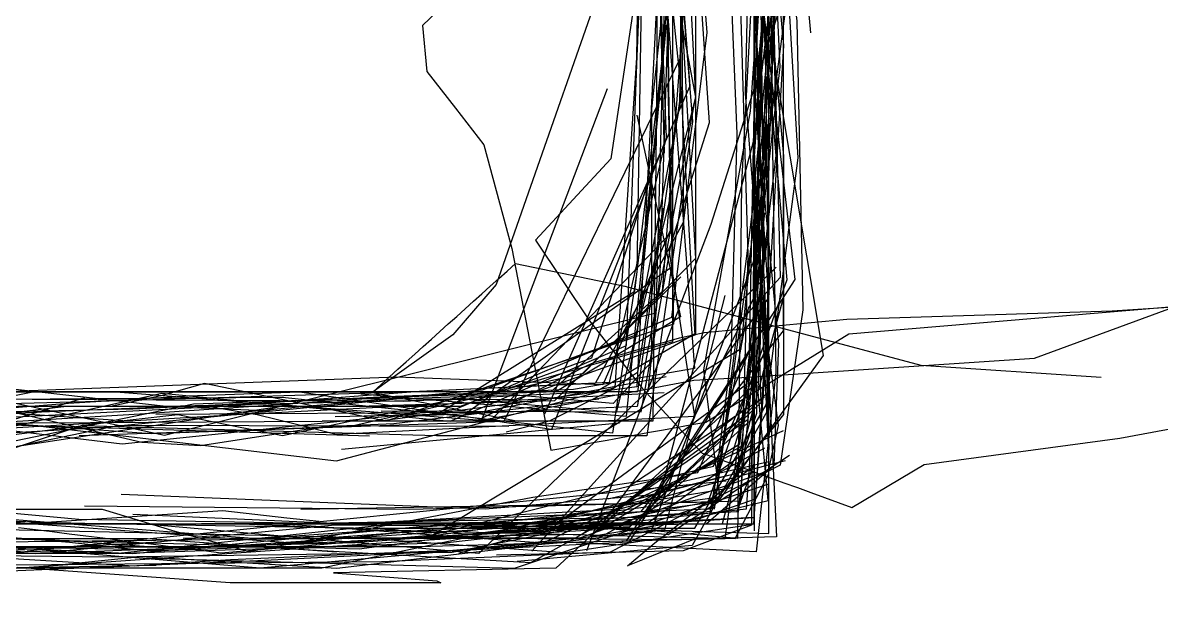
# Model space of a CAD drawing. Header units: metres. Extents: x 30 to 6769, y 117 to 5736.
# Drawn here: x 339 to 859, y 4417 to 4685 of the extents above; entities that cross this region are included whole.
import ezdxf

# ---------------------------------------------------------------- set-up
doc = ezdxf.new("R2010")
doc.units = ezdxf.units.M
for name, color, linetype in [('FLOOR_0', 1, 'Continuous'), ('FLOOR_1', 2, 'Continuous'), ('FLOOR_2', 3, 'Continuous')]:
    doc.layers.add(name, color=color, linetype=linetype)

msp = doc.modelspace()

# ---------------------------------------------------------------- linework, layer by layer
at = {"layer": 'FLOOR_0', "color": 1}
for points in [[(1110.21, 4870.94), (924.44, 4940.42), (758.43, 4984.87), (612.31, 5004.89), (373.14, 5016.37), (154.13, 4999.89), (37.37, 4933.32), (49.46, 4813.15), (60.95, 4664.5), (71.18, 4541.47), (92.12, 4471.37), (213.99, 4473.43), (402.31, 4515.3), (534.13, 4502.46), (614.74, 4537.04), (619.51, 4665.58), (623.79, 4769.12), (626.22, 4915.26), (632.7, 5014.88), (631.54, 5027.62), (630.39, 5040.35), (629.23, 5053.09), (628.07, 5065.82), (626.91, 5078.56)], [(57.47, 4986.06), (56.5, 4765.22), (68.65, 4610.57), (128.59, 4478.64), (326.55, 4515.88), (497.14, 4515.88), (565.29, 4502.58)], [(589.58, 4748.62), (521.57, 4683.48), (523.48, 4662.42), (536.52, 4645.64), (549.56, 4628.87), (562.34, 4581.48), (580.15, 4489.2), (586.6, 4490.38), (593.05, 4491.55), (599.5, 4492.72), (605.94, 4493.89), (612.39, 4495.07), (618.84, 4496.24), (625.29, 4497.41), (631.74, 4498.59), (638.18, 4499.76), (644.63, 4500.93), (651.08, 4502.1), (716.34, 4542.43), (873.82, 4555.67)]]:
    msp.add_lwpolyline(points, dxfattribs=at)
at = {"layer": 'FLOOR_0', "color": 3}
msp.add_lwpolyline([(868.67, 4847.51), (734.82, 4960.14), (590.41, 5004.9), (387.42, 5012.41), (193.24, 5005.89), (54.74, 4960.76), (50.96, 4815.55), (62.87, 4686.14), (62.87, 4624.22), (56.17, 4525.62), (88.16, 4475.22), (185.92, 4464.27), (235.36, 4508.25), (397.44, 4496.9), (558.86, 4502.51), (639.27, 4668.3), (646.34, 4831.54), (646.34, 4976.5), (638.13, 5040.61)], dxfattribs=at)
at = {"layer": 'FLOOR_0', "color": 7}
for points in [[(672.57, 4983.04), (565.74, 5003.27), (464.46, 5005.7), (277.71, 5005.7), (112.83, 5005.7), (61.89, 4954.78), (56.17, 4819.17), (55.31, 4786.27), (54.3, 4780.7), (53.28, 4775.13), (52.27, 4769.56), (51.26, 4763.99), (50.25, 4758.41), (49.24, 4752.84), (48.22, 4747.27), (47.21, 4741.7), (46.2, 4736.13), (45.19, 4730.56), (44.17, 4724.99), (43.16, 4719.42), (49.46, 4551.55), (132.27, 4461.94), (231.83, 4471.75), (367.16, 4513.37)], [(820.67, 4972.15), (675.83, 4993.62), (477.46, 5005.7), (276.21, 4998.99), (86.04, 4953.85), (57.98, 4813.46), (49.46, 4713.71), (49.46, 4564.3), (85.36, 4466.04), (259.18, 4465.04), (366.05, 4500.69), (409.72, 4505.52), (433.63, 4500.74), (457.55, 4495.95), (551.47, 4515.88)]]:
    msp.add_lwpolyline(points, dxfattribs=at)
at = {"layer": 'FLOOR_0', "color": 4}
for points in [[(144.65, 5000.06), (49.46, 4934.38), (56.17, 4795.09), (64.34, 4579.53), (133.05, 4448.78), (328.17, 4500.98), (497.25, 4495.75)], [(616.88, 4741.39), (555.12, 4565.08), (535.37, 4542.02), (523.22, 4533.33), (511.06, 4524.65), (498.91, 4515.96), (502.6, 4519.31), (506.44, 4522.76), (510.27, 4526.22), (514.11, 4529.67), (517.95, 4533.13), (521.79, 4536.59), (525.63, 4540.04), (529.46, 4543.5), (533.3, 4546.95), (537.14, 4550.41), (540.98, 4553.87), (544.82, 4557.32), (548.66, 4560.78), (552.49, 4564.23), (556.33, 4567.69), (560.17, 4571.15), (564.01, 4574.6), (614.02, 4564.22), (749.35, 4528.09), (831.72, 4522.59)], [(493.28, 4515), (614.73, 4504.86), (629.49, 4649.07)]]:
    msp.add_lwpolyline(points, dxfattribs=at)
at = {"layer": 'FLOOR_0', "color": 2}
for points in [[(857.4, 4978.86), (715.27, 4978.24), (540.76, 4992.28), (332.71, 4998.99), (150.03, 4998.98), (68.42, 4940.69), (56.17, 4879.49), (56.17, 4755.16), (56.17, 4576.86), (62.56, 4492.55), (152.01, 4464.22), (270.62, 4503.58), (405.83, 4509.17), (452.95, 4507.24)], [(980.28, 4786.68), (757.66, 4870.93), (600.67, 4989.47), (421.18, 4998.99), (208.04, 4998.99), (56.17, 4905.51), (58.85, 4679.65), (64.99, 4505.3), (118.12, 4466.14), (214.79, 4465.88), (382.76, 4500.65), (560.94, 4500.18)], [(619.51, 4701.99), (607.59, 4622.49), (573.22, 4585.35), (585.52, 4566.9), (597.82, 4548.44), (621.9, 4517.57), (649.41, 4487.93), (655.62, 4485.67), (661.82, 4483.41), (668.03, 4481.15), (674.24, 4478.89), (680.44, 4476.63), (686.65, 4474.38), (692.86, 4472.12), (699.07, 4469.86), (705.27, 4467.6), (711.48, 4465.34), (717.69, 4463.08), (750.82, 4482.69), (840.3, 4494.77), (990.3, 4522.59), (1169.64, 4524.04), (1379.03, 4543.5)], [(605.86, 4654.47), (548.46, 4502.97), (557.29, 4504.63), (566.12, 4506.28), (574.95, 4507.94), (583.78, 4509.6), (592.61, 4511.25), (601.43, 4512.91), (610.26, 4514.57), (619.09, 4516.22), (627.92, 4517.88), (636.75, 4519.53), (645.58, 4521.19), (670.26, 4522.59), (801.2, 4531.31), (973.43, 4594.57), (1141.26, 4629.68), (1307.65, 4632.21), (1507.76, 4629.95), (1583.1, 4624.5), (1629.21, 4617.91)]]:
    msp.add_lwpolyline(points, dxfattribs=at)
at = {"layer": 'FLOOR_0', "color": 6}
for points in [[(546.05, 4502.62), (548.86, 4504.02), (551.68, 4505.43), (554.49, 4506.84), (557.31, 4508.25), (560.12, 4509.65), (562.93, 4511.06), (565.75, 4512.47), (568.56, 4513.88), (571.38, 4515.29), (574.19, 4516.69), (577.01, 4518.1), (579.82, 4519.51), (582.63, 4520.92), (585.45, 4522.33), (588.26, 4523.73), (591.08, 4525.14), (593.89, 4526.55), (596.71, 4527.96), (599.75, 4529.4), (607.59, 4531.65), (615.44, 4533.89), (623.28, 4536.13), (631.13, 4538.37), (638.97, 4540.62), (650.3, 4543.12), (715.52, 4549.22), (836.79, 4552.97), (966.52, 4561.38)], [(56.17, 4484.35), (147.4, 4462.2), (301.97, 4485.9), (455.79, 4509.17)]]:
    msp.add_lwpolyline(points, dxfattribs=at)
at = {"layer": 'FLOOR_1', "color": 1}
for points in [[(645.68, 5535.12), (794.12, 5566.43), (804.6, 5565.68), (667.21, 5542.3), (618.24, 5308.62), (622.36, 5150.65), (626.22, 5052.03), (629.1, 4975.94), (629.67, 4866.3), (628.54, 4648.27), (626.73, 4502.46), (475.59, 4502.46)], [(616.23, 4526.08), (639.63, 4649), (639.63, 4833.7), (630.78, 4958.18), (617.75, 5054.03), (608.37, 5137.13), (566.69, 5174.2), (557.16, 5281.15)], [(311.99, 4447.23), (472.66, 4448.78), (566.51, 4455.49), (673.01, 4455.49), (679.87, 4557.64), (673.16, 4660.24), (673.16, 4816.54), (673.16, 4913.73), (673.16, 4952.35), (653.46, 4993.23), (619.51, 5071.9), (622.48, 5107.03), (626.15, 5132.72), (580.67, 5265.59)], [(592.79, 5040.22), (626.22, 4898.51), (643.99, 4775.63), (651.52, 4680.19), (635.38, 4549.87), (536.48, 4507.87), (384.16, 4491.98), (281.57, 4504.37), (124.85, 4495.48), (56.17, 4570.14)], [(552.12, 5035.07), (632.93, 4929.93), (632.93, 4831.59), (631.68, 4762.14), (635.65, 4573.15), (541.15, 4505.93)], [(36.05, 4834.72), (253.35, 4992.28), (391.34, 5019.09), (646.34, 5018.61), (632.93, 4778.81), (619.51, 4518.28), (502.17, 4502.46), (237.18, 4501.03), (66.25, 4495.61), (49.46, 4623.85), (42.75, 4881.66), (70.98, 4991.56), (286.75, 5005.7), (528.5, 5005.7), (649.14, 4986.87), (723.39, 4951.06), (811.11, 4915.02), (875.86, 4898.84), (937.51, 4881.36)], [(609.18, 5004.27), (612.25, 4982.73), (615.33, 4961.18), (618.41, 4939.63), (631.19, 4822.3), (632.93, 4697.65), (645.8, 4526.65), (590.51, 4517.01), (505.39, 4513.63), (389.04, 4507.95), (260.34, 4505.03), (109.85, 4488.3), (52.22, 4529.72)], [(1443.59, 4945.31), (1195.22, 4922.51), (980.98, 4786.54), (807.92, 4932.48), (720.01, 4915.81), (680.3, 4882.19), (672.43, 4738.72), (679.87, 4489.51)], [(635.25, 4810.59), (628.18, 4551.87), (403.62, 4495.97), (304.27, 4517.24), (121.1, 4488.61), (42.83, 4595.86)], [(631.41, 4599.96), (629.09, 4584.91), (626.78, 4569.86), (624.47, 4554.81), (622.15, 4539.76), (619.84, 4524.71), (607.46, 4516.56), (593.43, 4509.54), (579.4, 4502.53), (559.79, 4497.41)]]:
    msp.add_lwpolyline(points, dxfattribs=at)
at = {"layer": 'FLOOR_1', "color": 6}
for points in [[(438.91, 4455.49), (542.83, 4450.96), (591.99, 4455.43), (651.23, 4455.49), (682.31, 4482.34), (684.46, 4537.78), (673.16, 4654.41), (679.87, 4768.76), (673.36, 4870.12), (653.6, 4973.83), (627.7, 5064.63), (634.42, 5113.84), (635.97, 5172.91), (626.19, 5267.4), (614.41, 5275.26), (602.62, 5283.12), (590.83, 5290.99), (579.04, 5298.85), (567.25, 5306.71)], [(628.07, 5139.66), (628.93, 5046.25), (638.31, 4952.57), (634.28, 4881.02), (636.14, 4749.12), (644.97, 4639.61), (624.04, 4495.75), (527.9, 4495.75), (366.35, 4500.37), (241.23, 4484.12), (130.18, 4465.6)], [(388.89, 4502.35), (288.36, 4509.24), (146.78, 4481.83), (57.38, 4466.55), (53.56, 4521.39), (50.31, 4670.91)], [(639.63, 4568.57), (581.92, 4511.85), (491.79, 4509.17)]]:
    msp.add_lwpolyline(points, dxfattribs=at)
at = {"layer": 'FLOOR_1', "color": 5}
for points in [[(570.6, 5228.29), (609.24, 5145.46), (612.96, 5073.87), (625.31, 4964.31), (640.28, 4832.12), (646.21, 4775.62), (644.56, 4750.86), (642.91, 4726.09), (641.26, 4701.33), (639.77, 4675.81), (631, 4561.85), (580.11, 4515.88), (487.04, 4515.88), (331.92, 4515.88), (211.47, 4482.68)], [(298.06, 4494.83), (329.97, 4502.19), (482.16, 4484.37), (609.52, 4517.98), (619.51, 4668.73), (621.82, 4820.87), (642.99, 4962.09), (610.54, 5031.06), (511.6, 5050.48), (367.93, 5041.33), (225.41, 5018.92)], [(619.74, 4984.65), (626.22, 4801.6), (632.93, 4632.31), (606.86, 4520.22), (518.02, 4515.88), (373.21, 4511.56), (285.27, 4509.17), (161.64, 4483.93), (56.17, 4485.94)], [(630.24, 4855.38), (635.74, 4723.46), (635.78, 4538.74), (556.1, 4515.88), (469.35, 4515.88), (414.32, 4513.95), (359.75, 4510.62), (212.43, 4498.8), (69.58, 4537.5), (56.17, 4665.66), (56.17, 4784.06)], [(310.53, 4512.27), (393.14, 4492.97), (420, 4491.37), (438.78, 4494.26), (457.55, 4497.15), (476.32, 4500.03), (508.33, 4501.38), (602.15, 4512.79)], [(234.12, 4453.35), (340.37, 4455.69), (430.17, 4461.63), (444.86, 4460), (459.54, 4458.37), (474.22, 4456.73)]]:
    msp.add_lwpolyline(points, dxfattribs=at)
at = {"layer": 'FLOOR_1', "color": 7}
for points in [[(624.6, 4515.88), (630.09, 4570.17), (632.93, 4657.37), (639.99, 4880.36), (646.3, 5026.35), (644.62, 5049.91), (642.94, 5073.47), (641.25, 5097.03), (639.17, 5121.44), (626.14, 5169.27)], [(632.93, 4936.48), (632.93, 4876.03), (639.72, 4771.12), (626.22, 4645.27), (626.22, 4529.59), (608.68, 4510.63), (585.56, 4512.56), (562.44, 4514.49), (509.58, 4512.59), (375.84, 4499.55), (246.09, 4491.91)], [(424.15, 4509.17), (445.89, 4505.63), (463.96, 4501.11), (482.02, 4496.59), (645.99, 4504.75), (634.27, 4580.93), (652.68, 4639.1), (640.94, 4812.58)], [(642.27, 4803.61), (638.97, 4648.9), (619.84, 4515.88), (503.92, 4515.88), (324.92, 4515.88), (141.48, 4494.88), (59.03, 4516.68)], [(632.23, 4630.22), (580.47, 4498.68), (464.39, 4515.88), (344.21, 4515.88), (192.02, 4485.7), (51.86, 4462.2), (49.46, 4627.33)], [(632.93, 4522.81), (547.59, 4506.42), (399.62, 4505.51)]]:
    msp.add_lwpolyline(points, dxfattribs=at)
at = {"layer": 'FLOOR_1', "color": 2}
for points in [[(59.35, 4647.35), (79.19, 4472.74), (150.85, 4463.78), (268.46, 4459.6), (366.55, 4455.49), (539.57, 4455.39), (679.87, 4451.13), (679.87, 4488.55), (673.16, 4626.48), (685.04, 4804.96), (686.58, 4900.21), (678.97, 4941.31), (668.29, 4973.37), (658.23, 4999.43), (648.31, 5024.25), (637.37, 5055), (621.45, 5128.27)], [(632.1, 4625.11), (629.09, 4737.79), (631.87, 4808.64), (621.22, 4867.47), (632.93, 4975.39), (623.47, 5032.08), (456.26, 5045.96), (299.16, 5043.22), (314.16, 5016.96), (198.6, 4998.62)], [(608.38, 5041.27), (613.35, 5016.4), (618.32, 4991.54), (623.29, 4966.67), (626.22, 4900.99), (626.76, 4777.82), (639.63, 4654.73), (645.97, 4541.87), (563.6, 4512.24), (496.13, 4512.75), (392.33, 4505.69), (277.57, 4498.82), (144.59, 4474.63)], [(617.61, 4985.21), (632.11, 4922.15), (639.63, 4767.41), (626.63, 4618.37), (598.7, 4531.25), (538.78, 4509.17), (460.37, 4509.17), (358.79, 4509.17), (233.61, 4494.37), (105.29, 4489.62), (49.46, 4581.35), (49.46, 4738.19), (43.38, 4844.22)], [(625.86, 4934.58), (631.25, 4913.43), (636.47, 4894.29), (641.69, 4875.14), (643.54, 4839.86), (638.5, 4715.07), (646.34, 4576.84), (594.95, 4524.36), (488.64, 4500.05), (364.62, 4495.75)], [(632.93, 4683.78), (619.51, 4542.06), (548.83, 4516.7), (428.88, 4505.6)], [(481.54, 4504.64), (528.15, 4505.7), (618.59, 4561.99), (632.93, 4683.01)], [(619.51, 4642.41), (639.4, 4550.28), (582.45, 4515.88), (416.76, 4510.25), (262.7, 4478.4), (135.05, 4457.86)]]:
    msp.add_lwpolyline(points, dxfattribs=at)
at = {"layer": 'FLOOR_1', "color": 4}
for points in [[(601.23, 4996.74), (618.34, 4965.36), (635.42, 4911.15), (639.63, 4731.25), (640.78, 4593.74), (600.49, 4519.7), (520.15, 4516.06), (430.58, 4509.17), (335.7, 4504.36), (252.41, 4499.59), (60.1, 4469.53)], [(612.81, 4943.55), (622.33, 4831.96), (646.34, 4720.59), (646.34, 4542.57), (600.92, 4515.88), (512.93, 4511.47), (314.52, 4512.54), (182.15, 4500.23), (66.74, 4489.4), (57.15, 4546.33)], [(620.31, 4788.68), (646.34, 4650.73), (610, 4506.52), (541.26, 4512.4), (404.35, 4509.17), (243.52, 4527.38), (73.98, 4503.08), (73.49, 4684.2)], [(611.6, 4501.58), (484.43, 4489.52)]]:
    msp.add_lwpolyline(points, dxfattribs=at)
at = {"layer": 'FLOOR_1', "color": 3}
for points in [[(633.64, 4656.37), (636.24, 4546.81), (504.78, 4502.58), (421.84, 4519.76), (401.93, 4514.07), (378.92, 4509.17), (336.56, 4509.17), (293.46, 4505.13), (193.88, 4488.97), (68.01, 4476), (56.17, 4598.9), (56.17, 4711.67), (54.47, 4767.63), (49.59, 4796.94)], [(632.93, 4754.92), (634.66, 4588.33), (552.4, 4502.47), (379.31, 4515.88)], [(641.83, 4737.54), (646.34, 4651.01), (619.6, 4509.17), (513.71, 4504.57)], [(634.71, 4589.75), (603.9, 4519.13), (509.82, 4522.59), (329.42, 4515.88), (177.17, 4502.11), (58.57, 4540.74), (56.17, 4670.48)], [(502.58, 4507.26), (621.52, 4506.78), (635.7, 4586.2)]]:
    msp.add_lwpolyline(points, dxfattribs=at)
at = {"layer": 'FLOOR_2', "color": 5}
for points in [[(355.54, 4443.07), (481.43, 4455.1), (616.11, 4454.03), (679.87, 4516.19), (679.89, 4710.59), (685.36, 4812.35), (676.13, 4872.37), (673.16, 4934.92), (642.88, 5043.53), (636.18, 5160.79), (621.63, 5192.34), (607.08, 5223.88), (547.58, 5270.78), (473.46, 5327.93), (445.7, 5377.22), (428.72, 5424.76), (537.63, 5521.72)], [(61.52, 4692.83), (56.17, 4522.18), (134.09, 4442.93), (274.7, 4462.2), (445.8, 4448.78), (621.41, 4461.25), (686.58, 4543.83), (686.58, 4705.43), (678.81, 4902.26), (685.36, 4958.73), (715.33, 4958.73), (745.31, 4958.73), (778.46, 4962.23), (812.15, 4964.63), (848.07, 4958.64), (884, 4952.65)], [(1366.86, 4925.86), (1173.98, 4931.14), (1000.76, 4942.99), (925.86, 4936.57), (897.3, 4933.98), (850.23, 4935.61), (770.42, 4946.71), (735.96, 4949.58), (705.09, 4943.99), (694.44, 4890.69), (686.58, 4810.05), (673.16, 4623.9), (671.83, 4454.99), (640.6, 4443.28), (555.39, 4441.2)], [(899.26, 4900.28), (840.22, 4935.38), (785.61, 4944.79), (719.69, 4940.67), (683.29, 4892.58), (673.78, 4729.25), (688.09, 4567.19), (651.74, 4465.03), (492.62, 4443.95), (322.62, 4448.78)], [(599.12, 4450.81), (666.53, 4492.08), (677.94, 4597.75)], [(675.29, 4520.95), (582.49, 4435.36), (480.82, 4433.13), (528, 4429.5), (529.82, 4428.65), (517.8, 4428.65), (505.78, 4428.65), (493.76, 4428.65), (481.74, 4428.65), (469.71, 4428.65), (457.69, 4428.65), (445.67, 4428.65), (433.65, 4428.65), (336.26, 4435.61)], [(687.23, 4484.3), (576.1, 4455.49)], [(504.31, 4448.39), (586.56, 4442.5), (671.51, 4455.24)]]:
    msp.add_lwpolyline(points, dxfattribs=at)
at = {"layer": 'FLOOR_2', "color": 1}
for points in [[(68.52, 4986.08), (57.21, 4900.58), (56.17, 4754.91), (56.17, 4573.4), (79.17, 4453.57), (187.34, 4455.49), (344.68, 4442.07), (485.67, 4447.47), (673.16, 4458.42), (673.16, 4521.03), (673.16, 4642.31), (675.77, 4711.16), (679.07, 4737.63), (686.58, 4844.98), (678.01, 4956.49), (665.03, 4987.66), (652.05, 5018.83), (633.57, 5115.56), (619.65, 5159.62), (597.67, 5225.57), (502.8, 5277.74), (433.27, 5322.47)], [(494.28, 5206.55), (519.83, 5201.44), (545.38, 5196.33), (570.94, 5191.22), (607.23, 5168.15), (652.57, 5015.27), (674.07, 4918.44), (686.58, 4774.5), (673.53, 4560.11), (622.41, 4457.92), (406.17, 4443.52), (190.5, 4447.27), (82.99, 4506.15)], [(584.14, 5205.92), (616.3, 5132.02), (630.32, 5063.09), (655.03, 4991.15), (669.25, 4944.51), (673.43, 4913.1), (677.62, 4881.68), (679.87, 4775.33), (684.94, 4568.27), (571.46, 4443.06)], [(466.14, 4455.49), (600.88, 4455.49), (670.45, 4503.44), (673.16, 4643.46), (682.92, 4753.16), (683.11, 4791.86), (683.5, 4861.4), (696.81, 4959.76), (638.82, 5007.91), (634.75, 5052.67), (624, 5121.9), (610.94, 5180.9)], [(875.45, 4965.97), (852.54, 4962.35), (829.63, 4958.73), (806.71, 4955.11), (769.79, 4951), (673.16, 4931.27), (673.16, 4853.88), (692.57, 4685.44), (695.36, 4553.46), (684.93, 4482.37), (607.3, 4442.61), (502.77, 4438.23), (335.13, 4436.71), (239.98, 4445.15), (167.46, 4448.78), (74.25, 4448.78), (56.17, 4536.73), (47.08, 4678.64), (50.45, 4809.52), (56.17, 4961.45), (118.51, 4977.35), (220.45, 4981.21), (407.14, 5018.29), (606.1, 5025.82)], [(62.89, 4941.5), (61.09, 4753.44), (69.64, 4622.34), (146.89, 4474.68), (337.09, 4452.82), (516.3, 4448.78), (657.37, 4467.85), (650.11, 4525.93), (671.49, 4644.22), (679.68, 4760.97), (694.96, 4809.45), (686.29, 4872.52), (673.16, 4929.2), (673.16, 4959.63), (708.77, 4959.07), (817.84, 4945.31), (908.35, 4955.21), (967.29, 4956.81), (1014.1, 4954.06), (1067.68, 4950.56), (1140.45, 4944.96), (1213.22, 4939.36)], [(673.16, 4721.66), (673.63, 4683.75), (674.6, 4670.17), (675.57, 4656.58), (676.54, 4642.99), (677.51, 4629.4), (678.48, 4615.82), (679.45, 4602.23), (679.87, 4508.42), (644.77, 4445.59), (564.75, 4438.31)], [(683.23, 4572.93), (547.31, 4442.07), (392.95, 4455.49), (251.02, 4455.49), (66.1, 4435.36), (61.81, 4514.43), (49.46, 4673.92)], [(296.3, 4442.07), (389.67, 4436.31), (433.79, 4439.32), (496.31, 4442.07), (550.88, 4444.18), (586.57, 4447.15), (659.93, 4448.78), (679.87, 4589.63)], [(625.72, 4451.36), (673.16, 4576.15)], [(397.8, 4447.01), (306.04, 4442.07), (147.82, 4436.64), (42.23, 4540.61)], [(669.59, 4519.35), (584.34, 4456.65)], [(337.82, 4448.78), (341.69, 4448.78), (345.55, 4448.78), (349.42, 4448.78), (353.29, 4448.78), (357.16, 4448.78), (361.03, 4448.78), (364.89, 4448.78), (368.76, 4448.78), (372.63, 4448.78), (376.5, 4448.78), (380.37, 4448.78), (384.23, 4448.78), (388.1, 4448.78), (391.97, 4448.78), (395.84, 4448.78), (482.17, 4442.78)]]:
    msp.add_lwpolyline(points, dxfattribs=at)
at = {"layer": 'FLOOR_2', "color": 4}
for points in [[(49.95, 4588.06), (55.73, 4489.8), (109.15, 4472.39), (177.13, 4460.49), (379.77, 4455.49), (583, 4456.3), (653.77, 4461.28), (662.54, 4531.51), (665.27, 4633.9), (660.4, 4752.67), (673.16, 4838.99), (671.88, 4928.07), (661.6, 4951.2), (651.33, 4974.34), (632.57, 5020.02), (619.51, 5143.92), (619.51, 5280.9)], [(49.46, 4499.54), (110.67, 4451.07), (241.38, 4448.78), (389.17, 4442.07), (533.23, 4455.49), (638.55, 4456.3), (679.5, 4466.25), (677.25, 4491), (675, 4515.76), (675.95, 4561.12), (673.92, 4723), (677.69, 4820.5), (672.58, 4937.91), (639.72, 5052.33), (632.42, 5132.98), (630.49, 5158.09)], [(503.82, 4452.84), (664.42, 4448.78), (679.87, 4478.49), (679.87, 4517.68), (669.1, 4652.33), (673.16, 4824.37), (683.6, 4928.66), (702.12, 4934.84), (700.99, 4951.02), (663.3, 4988.72), (636.11, 5094.27), (634.77, 5127.16), (637.14, 5136.65), (639.52, 5146.14), (641.89, 5155.63)], [(1402.35, 4972.15), (1260.63, 4948.88), (1133.86, 4859.59), (1005.81, 4752.51), (982.25, 4759.19), (926.02, 4877.12), (799.24, 4931.89), (691.3, 4877.64), (677.19, 4825.89), (673.16, 4720.02), (667.26, 4611.14), (665.46, 4448.87), (613.73, 4453.58), (504.8, 4446.93), (337.27, 4435.36)], [(242.04, 4448.78), (344.88, 4448.78), (402.77, 4444.71), (490.75, 4446.99), (591.95, 4454.48), (673.16, 4458.57), (673.16, 4513.72), (673.16, 4568.88), (676.94, 4677.54), (679.87, 4810.7), (679.87, 4910.63), (683.69, 4945.79), (706.04, 4948.58), (728.39, 4951.38), (808.56, 4947.34), (941.71, 4870.16)], [(1020.57, 4780.22), (958.94, 4858.08), (893.45, 4861.5), (891.18, 4869.07), (888.91, 4876.64), (886.64, 4884.22), (884.37, 4891.79), (882.1, 4899.36), (879.83, 4906.93), (877.56, 4914.5), (875.29, 4922.07), (824.42, 4944.05), (716.88, 4888.02), (688.65, 4768.62), (673.16, 4609.84), (676.13, 4510.84), (616.2, 4454.24), (489.06, 4447.64)], [(366.93, 4463.8), (515.79, 4462.2), (667.16, 4466.09), (670.35, 4578.65), (666.46, 4712.45)], [(673.16, 4583.93), (673.16, 4452.29)], [(686.58, 4559.4), (658.53, 4455.49), (543.79, 4453.92)], [(679.87, 4483.87), (606.16, 4466.81)]]:
    msp.add_lwpolyline(points, dxfattribs=at)
at = {"layer": 'FLOOR_2', "color": 2}
for points in [[(394.56, 4439.9), (563.54, 4435.36), (679.87, 4473.78), (679.87, 4514.43), (679.87, 4555.07), (678.58, 4657.53), (674.61, 4795.82), (670.92, 4948.31), (658.83, 4964.44), (646.74, 4980.56), (634.65, 4996.69), (612.81, 5154.04), (580.11, 5275.22)], [(610.46, 5181.75), (628.68, 5109.59), (632.93, 5059.85), (635.45, 5014.47), (662.75, 4920.29), (673.16, 4812.64), (681.79, 4669.23), (704.67, 4532.6), (657.11, 4466.57), (535.03, 4442.52), (379.8, 4440.39), (240.67, 4441.85), (116.49, 4437.39), (56.17, 4541.26)], [(619.51, 5154.56), (633.71, 4998.2), (671.8, 4960.1), (673.16, 4936.16), (673.16, 4912.76), (673.16, 4889.35), (673.16, 4865.94), (679.87, 4685.33), (675.61, 4529.19), (659.98, 4477.36), (625.38, 4468.7), (550.22, 4462.2), (383.77, 4468.91)], [(859.43, 4936.85), (848.47, 4941.83), (810.99, 4945.31), (678.5, 4938.98), (679.87, 4798.92), (681.53, 4626.87), (683.09, 4524.76), (673.98, 4442.71), (582.62, 4447.34), (447.37, 4435.36), (286.52, 4448.54), (170.58, 4448.78), (91.34, 4448.78), (48.28, 4475.09), (34.4, 4534.06), (35.13, 4659.17), (49.46, 4747.74), (56.17, 4939.86), (203.97, 4978.86), (350.63, 4990.21), (535.89, 5047.65)], [(632.01, 4515.42), (436.5, 4505.34), (269.11, 4495.44), (99.1, 4489.14), (56.17, 4647.06), (49.46, 4823.89), (38.52, 4898.54), (83.9, 4971.98), (206.76, 5003.97), (410.16, 5005.7), (502.26, 5005.7), (658.68, 4990.22), (742.4, 4966.95), (904.62, 4951.28), (1021.41, 4926.95)], [(1928.58, 4919.58), (1684.29, 4919.95), (1491.68, 4944.48), (1373.94, 4906.7), (1308.04, 4842.43), (1290.16, 4743.44), (1074.75, 4749.11), (898.09, 4887.81), (741.52, 4934.48), (712.37, 4876.14), (686.59, 4750.9), (673.16, 4537.72), (615.77, 4447.11), (446.24, 4438.63), (288.84, 4432.13), (126.89, 4438.27), (53.09, 4616.26)], [(699.06, 4680.05), (686.58, 4816.2), (679.32, 4895.49), (734.73, 4938.6), (844.07, 4940.71), (917.89, 4894.93)], [(336.84, 4453.94), (344.55, 4452.98), (352.26, 4452.01), (359.97, 4451.05), (367.68, 4450.08), (375.4, 4449.12), (383.11, 4448.15), (390.82, 4447.19), (398.53, 4446.23), (406.24, 4445.26), (413.95, 4444.3), (421.66, 4443.33), (429.37, 4442.37), (525.23, 4450.36), (563.15, 4459.85), (601.07, 4469.33), (654.59, 4481.93), (678.76, 4535.99), (673.16, 4621.43), (679.67, 4728.34)], [(559.59, 4455.49), (665.34, 4461.22), (673.16, 4483.2), (673.16, 4506.75), (673.16, 4530.31), (673.16, 4579.86)], [(670.47, 4554.76), (652.72, 4460.34)], [(665.96, 4460.94), (673.48, 4532.57)], [(677.84, 4513.42), (617.01, 4473.32)], [(322.38, 4455.49), (458.17, 4455.49), (576.71, 4446.87), (686.58, 4498.26)], [(483.54, 4448.63), (432.21, 4444.35), (396.4, 4443.02), (378.25, 4445.04), (360.09, 4447.06), (314.06, 4450.82)], [(340.37, 4435.36), (392.79, 4440.56), (482.36, 4435.36), (629.36, 4452.56)]]:
    msp.add_lwpolyline(points, dxfattribs=at)
at = {"layer": 'FLOOR_2', "color": 6}
for points in [[(85.27, 4450.3), (270.16, 4445.07), (449.04, 4444.86), (571.09, 4437.91), (667.37, 4491.09), (683.32, 4625.15), (680.16, 4790.18), (676.16, 4933.77), (669.11, 4957.89), (661.75, 4977.53), (653.04, 5000.77), (633.22, 5090.77), (615.77, 5131.5), (598.16, 5216.84)], [(49.46, 4609.46), (58.93, 4473.25), (211.33, 4455.49), (319.69, 4461.84), (364.4, 4457.76), (471.11, 4455.88), (622.32, 4458.67), (673.16, 4504.39), (673.2, 4563.14), (685.03, 4664.51), (679.87, 4772.45), (679.87, 4867.79), (678.11, 4912.78), (675.49, 4944.28), (669.91, 4980.84), (642.8, 5048.38), (619.09, 5104.68), (614.06, 5165.12)], [(623.95, 4455.49), (673.16, 4491.25), (673.16, 4608.52), (673.16, 4739.16), (673.16, 4884.3), (660.61, 4962.06), (632.93, 5009.61), (629.9, 5079.68), (617.4, 5131.22), (606.87, 5154.92)], [(612.81, 5034.37), (627.37, 4862.97), (643.72, 4655.73), (577.29, 4505.77)], [(293.11, 4978.86), (469.39, 5004.94), (614.99, 5007.94), (632.12, 4908.8), (626.22, 4792.18), (621.41, 4694.9), (619.51, 4570.8), (608.32, 4497), (581.81, 4499.94), (554.23, 4503.01), (520.47, 4506.76), (457.36, 4513.32), (308.69, 4512.33)], [(1419.48, 4928.76), (1268.91, 4893.71), (1135.16, 4871), (1070.59, 4853.38), (1037.59, 4749.49), (1004.38, 4677.08), (996.9, 4699.55), (985.71, 4759.79), (920.21, 4894.06), (834.71, 4946.23), (725.65, 4946.23), (699.51, 4891.36), (683.32, 4805.1), (676.16, 4596.54), (683.32, 4449.65), (519.68, 4445.07), (347.32, 4445.07), (142.47, 4447.2), (70.96, 4519.59), (60.72, 4709.4), (59.2, 4861.16), (106.25, 4988.04), (231.11, 4980.9), (400.89, 4997.11)], [(991.53, 4970.64), (879.29, 4938.95), (750.22, 4944.3), (690, 4912.34), (681.64, 4845.4), (684.99, 4754.36), (679.87, 4625.68), (679.11, 4539.53), (673.52, 4466.83), (648.31, 4458.06), (621.77, 4453.63), (595.22, 4449.21)], [(897.25, 4899.5), (806.03, 4945.31), (782.39, 4945.31), (758.74, 4945.31), (723.68, 4939.1), (679.67, 4880.25), (674.01, 4761.59), (686.58, 4623.66), (686.58, 4505.5), (652.3, 4462.2), (522.32, 4457), (382.51, 4442.07), (253.98, 4444.69), (66.68, 4472.01)], [(674.75, 4638.37), (629.71, 4467.8), (475.48, 4435.36), (339.7, 4435.36), (273.71, 4435.36), (227.23, 4436.43), (189.71, 4438.14), (152.19, 4439.84), (114.68, 4441.55), (60.77, 4484.43), (42.37, 4616.75)], [(487.73, 4448.78), (594.35, 4450.76), (667.96, 4504.17)]]:
    msp.add_lwpolyline(points, dxfattribs=at)
at = {"layer": 'FLOOR_2', "color": 7}
for points in [[(103.45, 4451.55), (187.9, 4453.06), (314.68, 4457.63), (464.43, 4446.69), (586.99, 4459.67), (663.05, 4472.11), (674.4, 4506.18), (673.38, 4593.97), (673.16, 4714.72), (673.16, 4804.78), (676.64, 4916.93), (650.23, 4959.21), (645.33, 5021.49), (640.45, 5065.47), (639.63, 5143.93), (628.91, 5209.2)], [(399.69, 4436.56), (329.12, 4435.36), (231.89, 4416.96), (128.2, 4436.88), (71.26, 4465.55), (56.17, 4580.26), (45.7, 4738.44), (52.98, 4879.56), (68.7, 4976.09), (141.29, 4998.91), (213.87, 5021.74), (286.45, 5044.56), (441.9, 5025.83), (570.31, 5025.83)], [(1343.26, 4876.54), (1309.76, 4840.92), (1291.36, 4827.11), (1272.97, 4813.31), (1238.52, 4811.11), (1201.03, 4811.11), (1163.55, 4811.11), (1038.29, 4879.28), (877.58, 4932.11), (808.95, 4951.56), (732.69, 4933.99), (699.33, 4883.92), (677.94, 4812.95), (673.16, 4726.97), (691.78, 4567.23), (614.76, 4447.99)], [(470.58, 4449.04), (574.21, 4448.78), (645.43, 4448.42), (637.89, 4445.4), (630.35, 4442.38), (622.81, 4439.37), (615.27, 4436.35), (627.67, 4446.93), (649.76, 4464.12), (671.86, 4481.31), (673.16, 4516.45), (673.16, 4552.72), (673.16, 4651.52), (673.16, 4658.68), (673.16, 4665.83), (673.16, 4672.99), (673.16, 4680.15), (673.16, 4687.31)], [(679.87, 4641.04), (654.79, 4462.2)], [(465.84, 4462.2), (655.37, 4465.56), (673.16, 4604.28)], [(673.16, 4479.23), (537.97, 4442.07)]]:
    msp.add_lwpolyline(points, dxfattribs=at)
at = {"layer": 'FLOOR_2', "color": 3}
for points in [[(381.95, 4455.49), (499, 4453.55), (645.94, 4453.63), (678.55, 4509.94), (693.28, 4622.96), (685.38, 4758.27), (679.87, 4876.78), (678.75, 4960.69), (675.81, 4965.85), (672.86, 4971), (669.92, 4976.16), (666.97, 4981.31), (664.03, 4986.47), (661.09, 4991.62), (658.14, 4996.77), (655.2, 5001.93), (642.55, 5034.58), (626.22, 5117.87), (624.58, 5164.58)], [(674.55, 4638.72), (681.65, 4763.11), (681.65, 4848.41), (681.65, 4912.38), (695.85, 4947.92), (724.25, 4955.03), (809.46, 4955.03), (887.56, 4923.04)], [(57.4, 4926.81), (60.1, 4886.36), (62.79, 4845.91), (53.04, 4697.94), (62.82, 4588.66), (61.43, 4563.7), (60.04, 4538.73), (58.66, 4513.77), (57.27, 4488.81), (75.14, 4467.45), (160.01, 4462.2), (230, 4462.2), (375.09, 4462.2), (408.23, 4452.15), (442.31, 4442.85), (571.99, 4467.7), (647.42, 4479.11), (673.16, 4539.85), (676.65, 4661.62), (693.28, 4803.87), (688.36, 4902.71), (685.36, 4949.32), (794.54, 4951.11), (876.54, 4940.47)], [(523.31, 4448.78), (667.22, 4535.67), (686.59, 4730.67), (686.58, 4905.37), (710.49, 4935.69), (767.76, 4946.9), (818.24, 4945.31), (903.4, 4945.09), (923.83, 4943.05), (944.25, 4941), (964.67, 4938.96), (983.02, 4933.06), (1000.93, 4926.34), (1018.83, 4919.62), (1083.96, 4854.02), (1102.38, 4784.33), (1135.53, 4768.49), (1184.03, 4794.6), (1292.2, 4843.79), (1349.65, 4838.04)], [(865.87, 4900.58), (778.16, 4938.6), (689.61, 4851.75), (675.89, 4717.97), (677.55, 4577.6), (669.43, 4462.2), (532.89, 4446.85), (385.17, 4442.07), (247.27, 4442.07)], [(674.04, 4810.41), (686.58, 4674.33), (679.61, 4558.91), (601.15, 4452.38)], [(695.35, 4751.56), (674.41, 4591.71), (678.48, 4543.09), (684.15, 4500.52), (679.56, 4479.82), (667.3, 4475.44), (655.04, 4471.06), (642.78, 4466.68), (630.53, 4462.3), (618.27, 4457.92), (606.01, 4453.54), (593.75, 4449.16), (412.17, 4448.78)], [(702.95, 4748.89), (653.24, 4592.52), (596.44, 4443.25)], [(659.75, 4559.99), (632.1, 4452.83), (521.59, 4442.07)], [(389.06, 4459.98), (487.8, 4455.49), (610.31, 4462.2), (669.57, 4508.7)], [(689.22, 4486.8), (633.84, 4450.57), (584.7, 4455.49), (562.77, 4455.49), (540.85, 4455.49), (518.92, 4455.49)], [(601.46, 4448.78), (677.97, 4490.35)], [(340.82, 4443.25), (447.33, 4453.91), (553.84, 4464.57), (660.35, 4475.23)]]:
    msp.add_lwpolyline(points, dxfattribs=at)

doc.saveas('drawing.dxf')
